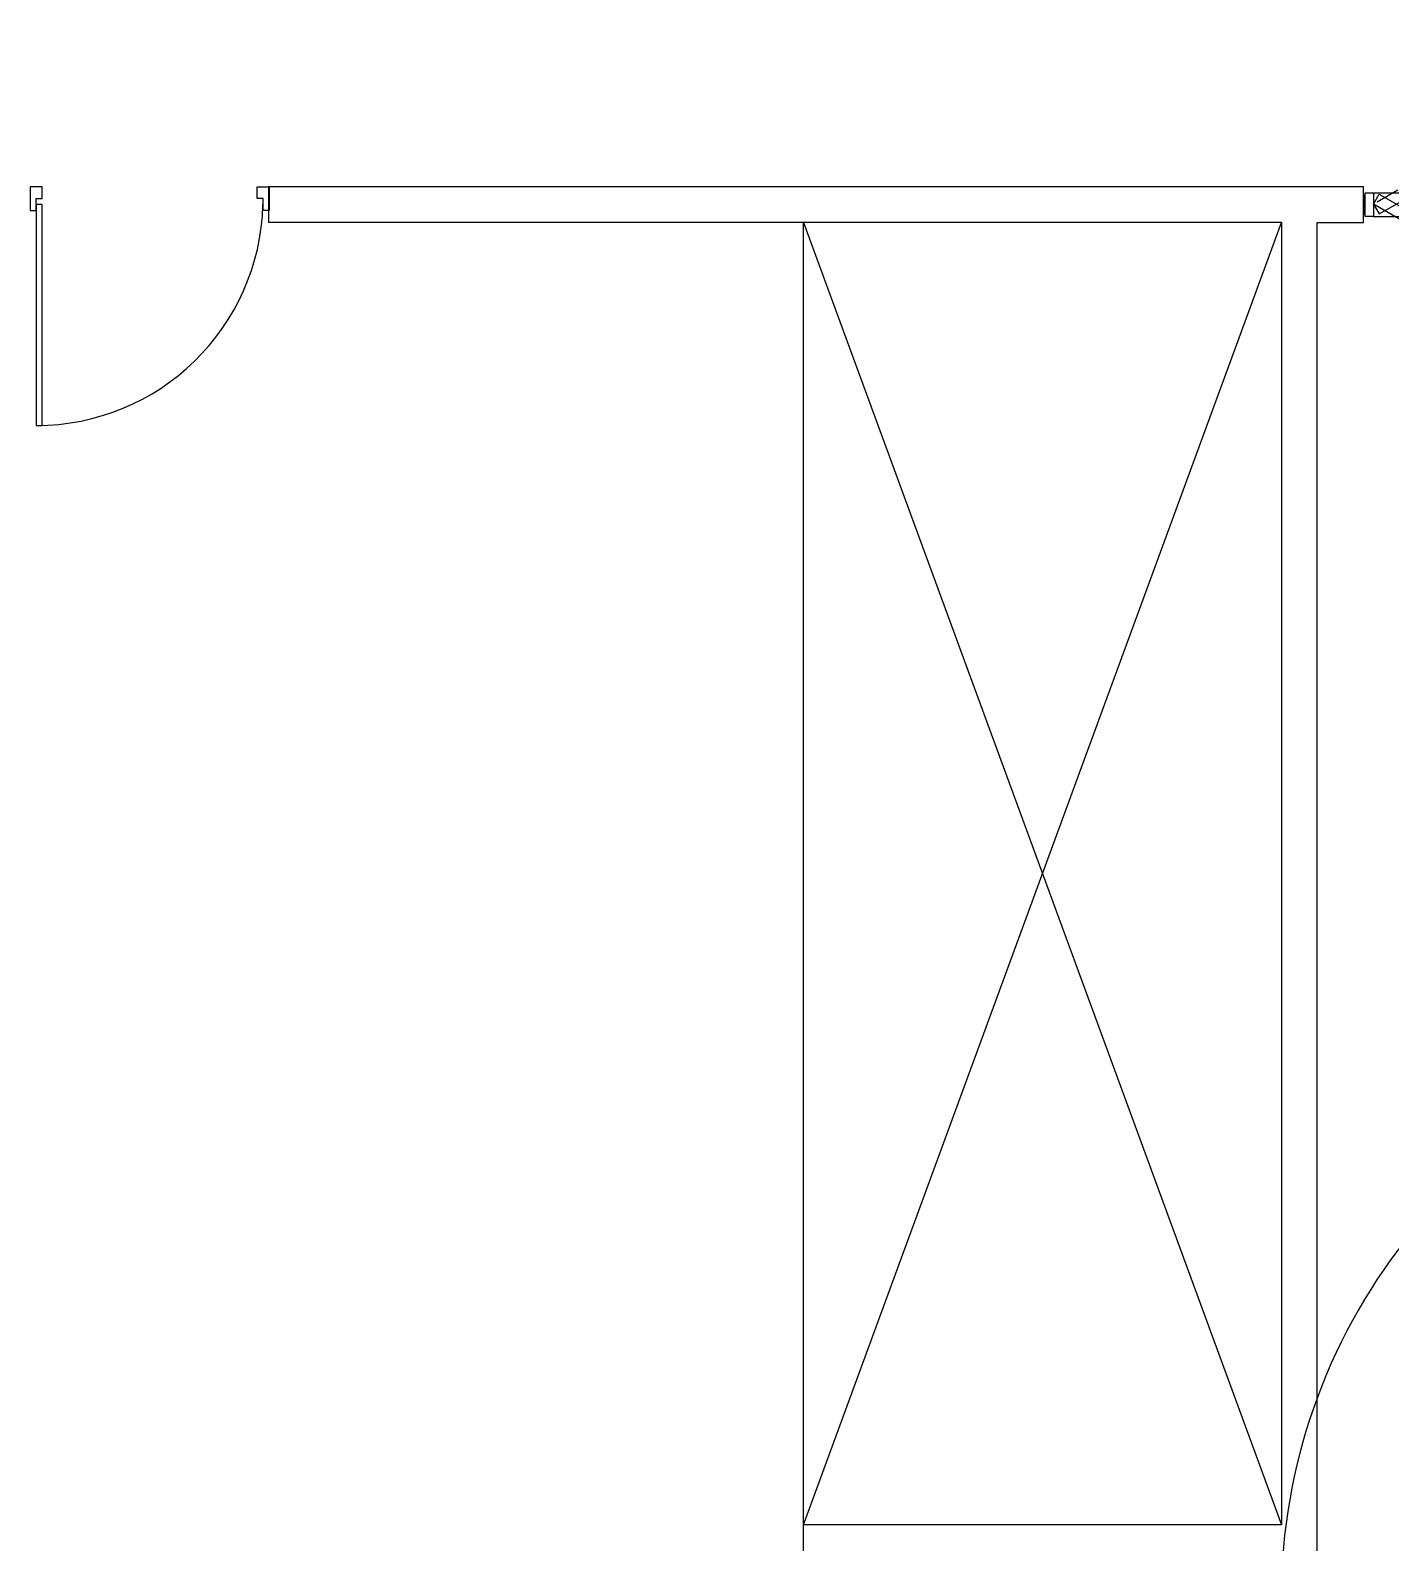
# Model space of a CAD drawing. Header units: metres. Extents: x -39 to 21688, y -24 to 9022.
# Drawn here: x 5.17 to 10.87, y 5.83 to 12.15 of the extents above; entities that cross this region are included whole.
import ezdxf

# ---------------------------------------------------------------- set-up
doc = ezdxf.new("R2010")
doc.units = ezdxf.units.M
doc.header["$MEASUREMENT"] = 0
doc.linetypes.add('HIDDEN2', pattern=[4.7625, 3.175, -1.5875])
doc.linetypes.add('HIDDEN4', pattern=[0.09375, 0.0625, -0.03125])
for name, color, linetype in [('AR-MUROS', 6, 'Continuous'), ('AR-PUERTAS', 2, 'Continuous'), ('AR-VENTANAS', 2, 'Continuous')]:
    doc.layers.add(name, color=color, linetype=linetype)

# ---------------------------------------------------------------- blocks, each defined once
blk = doc.blocks.new('AR-PUERTA 1')
at = {"layer": 'AR-PUERTAS', "linetype": 'Continuous'}
for points in [[(0.9542, 0.0333), (0.9542, 0.9576), (0.9292, 0.9576), (0.9292, 0.0333)], [(0.0042, 0.0583), (0.0042, 0.0083), (0.0291, 0.0083), (0.0291, -0.0416), (-0.0208, -0.0416), (-0.0208, 0.0583)], [(0.9292, 0.0083), (0.9292, -0.0416), (0.9792, -0.0416), (0.9792, 0.0583), (0.9542, 0.0583), (0.9542, 0.0083)]]:
    blk.add_lwpolyline(points, close=True, dxfattribs=at)
blk.add_arc((0.9542, 0.0083), 0.9493, 89.99887, 178.49317, dxfattribs=at)
blk = doc.blocks.new('AR-PUERTA DE DOBLE BATEO')
at = {"layer": 'AR-PUERTAS', "linetype": 'HIDDEN2'}
for p, q in [((-0.05, 0.9527), (-0.05, 0.0352)), ((0.05, 0.9527), (0.05, 0.0352)), ((-0.05, -0.9648), (-0.05, -0.0473)), ((0.05, -0.9648), (0.05, -0.0473))]:
    blk.add_line(p, q, dxfattribs=at)
at = {"layer": 'AR-PUERTAS', "color": 1, "linetype": 'HIDDEN4'}
for points in [[(-0.461, 0.1581), (-0.0023, 0.9527), (0.0391, 0.9288), (-0.4197, 0.1342)], [(-0.461, -0.1703), (-0.0023, -0.9648), (0.0391, -0.941), (-0.4197, -0.1464)]]:
    blk.add_lwpolyline(points, close=True, dxfattribs=at)
at = {"layer": 'AR-PUERTAS'}
for points in [[(0.05, 0.9878), (-0.05, 0.9878), (-0.05, 0.9527), (0.05, 0.9527)], [(0.4565, 0.1581), (-0.0023, 0.9527), (-0.0436, 0.9288), (0.4151, 0.1342)], [(-0.04, 0.9878), (-0.04, 0.9939), (0.04, 0.9939), (0.04, 0.9878)], [(0.05, 0.0352), (-0.05, 0.0352), (-0.05, 0), (0.05, 0)], [(-0.04, -0.0061), (-0.04, 0), (0.04, 0), (0.04, -0.0061)], [(0.05, -0.0473), (-0.05, -0.0473), (-0.05, -0.0122), (0.05, -0.0122)], [(-0.04, -0.0061), (-0.04, -0.0122), (0.04, -0.0122), (0.04, -0.0061)], [(0.4565, -0.1703), (-0.0023, -0.9648), (-0.0436, -0.941), (0.4151, -0.1464)], [(0.05, -1), (-0.05, -1), (-0.05, -0.9648), (0.05, -0.9648)], [(-0.04, -1), (-0.04, -1.0061), (0.04, -1.0061), (0.04, -1)]]:
    blk.add_lwpolyline(points, close=True, dxfattribs=at)
at = {"layer": 'AR-PUERTAS', "color": 1, "linetype": 'HIDDEN4'}
for centre, start, end in [((-0.0023, 0.9627), 243.65227, 296.34776), ((-0.0023, -0.9748), 63.65227, 116.34776)]:
    blk.add_arc(centre, 0.9278, start, end, dxfattribs=at)

msp = doc.modelspace()

# ---------------------------------------------------------------- linework, layer by layer
at = {"layer": 'AR-MUROS'}
for p, q in [((8.41076, 5.9001), (8.41076, 11.3501)), ((8.41076, 11.3501), (10.41076, 5.9001))]:
    msp.add_line(p, q, dxfattribs=at)
for points in [[(10.41076, 11.5001), (6.17138, 11.5001)], [(6.17138, 11.5001), (6.17138, 11.3501)], [(10.56076, 5.46056), (10.56076, 11.3501), (10.75503, 11.3501), (10.75503, 11.5001), (10.41076, 11.5001)], [(10.41076, 11.3501), (6.17138, 11.3501)], [(8.41076, 5.9001), (10.41076, 11.3501)], [(10.41076, 11.3501), (10.41076, 5.9001)], [(10.41076, 5.9001), (8.41076, 5.9001)], [(8.41076, 4.3001), (8.41076, 5.9001)]]:
    msp.add_lwpolyline(points, dxfattribs=at)
at = {"layer": 'AR-PUERTAS'}
msp.add_circle((22.62406, 27.62249), 40.08066, dxfattribs=at)
at = {"layer": 'AR-VENTANAS'}
for centre, radius, start, end in [((10.32136, 7.31222), 7.99091, 68.883735, 160.791661), ((12.84251, 5.58689), 2.43289, 126.002146, 278.930396)]:
    msp.add_arc(centre, radius, start, end, dxfattribs=at)

# ---------------------------------------------------------------- block references
at = {"layer": 'AR-MUROS', "rotation": 180}
msp.add_blockref('AR-PUERTA 1', (6.15404, 11.45846), dxfattribs=at)
at = {"layer": 'AR-PUERTAS', "rotation": 270.0000135837768}
msp.add_blockref('AR-PUERTA DE DOBLE BATEO', (11.76111, 11.4251), dxfattribs=at)

doc.saveas('drawing.dxf')
